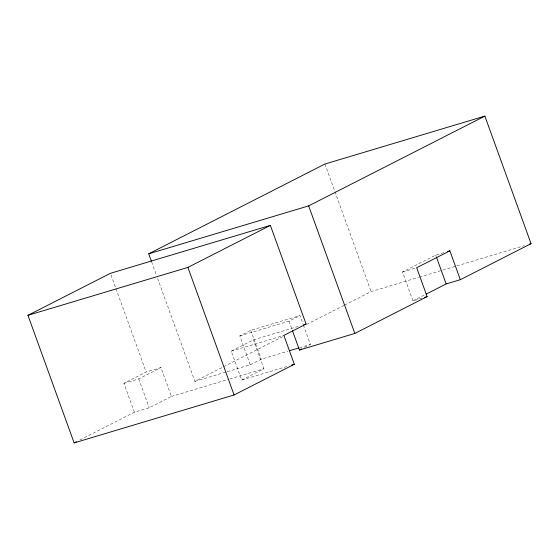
<?xml version="1.0" encoding="UTF-8"?>
<svg xmlns="http://www.w3.org/2000/svg" width="559" height="559" viewBox="0 0 559 559"><rect width="100%" height="100%" fill="white"/><g stroke="black" fill="none" stroke-linecap="round" stroke-linejoin="round"><path stroke-width="0.42" stroke-dasharray="2.79 2.1" d="M134.377 412.207L123.923 383.334L146.144 372.014L160.964 367.57L171.417 396.443L149.197 407.763L134.377 412.207L79.532 440.143M123.923 383.334L138.744 378.897L160.964 367.57M227.129 371.714L250.271 364.775L239.818 335.91L250.767 330.327L299.952 315.59L303.146 324.409M239.818 335.91L289.01 321.166L299.952 315.59M286.802 366.529L241.677 380.05L231.23 351.178L253.451 339.858L299.407 326.086M422.129 298.108L412.968 300.854L402.515 271.988L435.706 255.079L444.035 252.584M157.596 278.34L194.888 381.371L222.838 367.137M223.614 366.739L282.609 336.686M306.674 324.423L343.932 305.438M344.707 305.039L371.106 291.595L418.586 277.369M250.271 364.775L261.221 359.199L287.899 351.206M304.564 347.432L310.406 344.463L303.439 325.212M241.677 380.05L263.897 368.73L253.451 339.858M412.968 300.854L424.547 294.956M402.515 271.988L416.672 267.74M419.418 277.117L524.384 245.66M231.23 351.178L283.874 335.407M299.568 347.705L310.406 344.463M194.888 381.371L226.304 371.959M171.417 396.443L228.904 379.219M229.742 378.967L263.897 368.73M435.706 255.079L436.286 256.679M324.926 164.032L371.106 291.595M289.01 321.166L292.203 329.992M250.767 330.327L261.221 359.199M151.671 261.982L156.408 275.07M111.01 274.951L146.144 372.014M138.744 378.897L149.197 407.763"/><path stroke-width="0.84" d="M27.95 315.332L110.416 273.316L270.367 225.389L306.094 324.08L283.874 335.407L294.32 364.272L234.074 394.968L74.13 442.903L27.95 315.332L187.894 267.405L270.367 225.389M151.377 261.165L148.715 253.807L324.926 164.032L484.87 116.097L531.05 243.668L460.316 279.703L446.159 283.944L426.091 294.174M148.715 253.807L308.659 205.88L484.87 116.097M460.316 279.703L449.862 250.837L416.672 267.74L427.125 296.612L354.839 333.443L299.456 350.039L292.49 330.788M74.13 442.903L76.443 441.722M299.456 350.039L301.65 348.921M447.368 251.585L449.862 250.837M529.387 244.164L531.05 243.668M303.586 324.835L306.094 324.08M424.63 297.36L427.125 296.612M289.562 350.71L298.737 347.957M291.812 365.027L294.32 364.272M436.579 257.482L446.159 283.944M308.659 205.88L354.839 333.443M187.894 267.405L234.074 394.968"/></g></svg>
